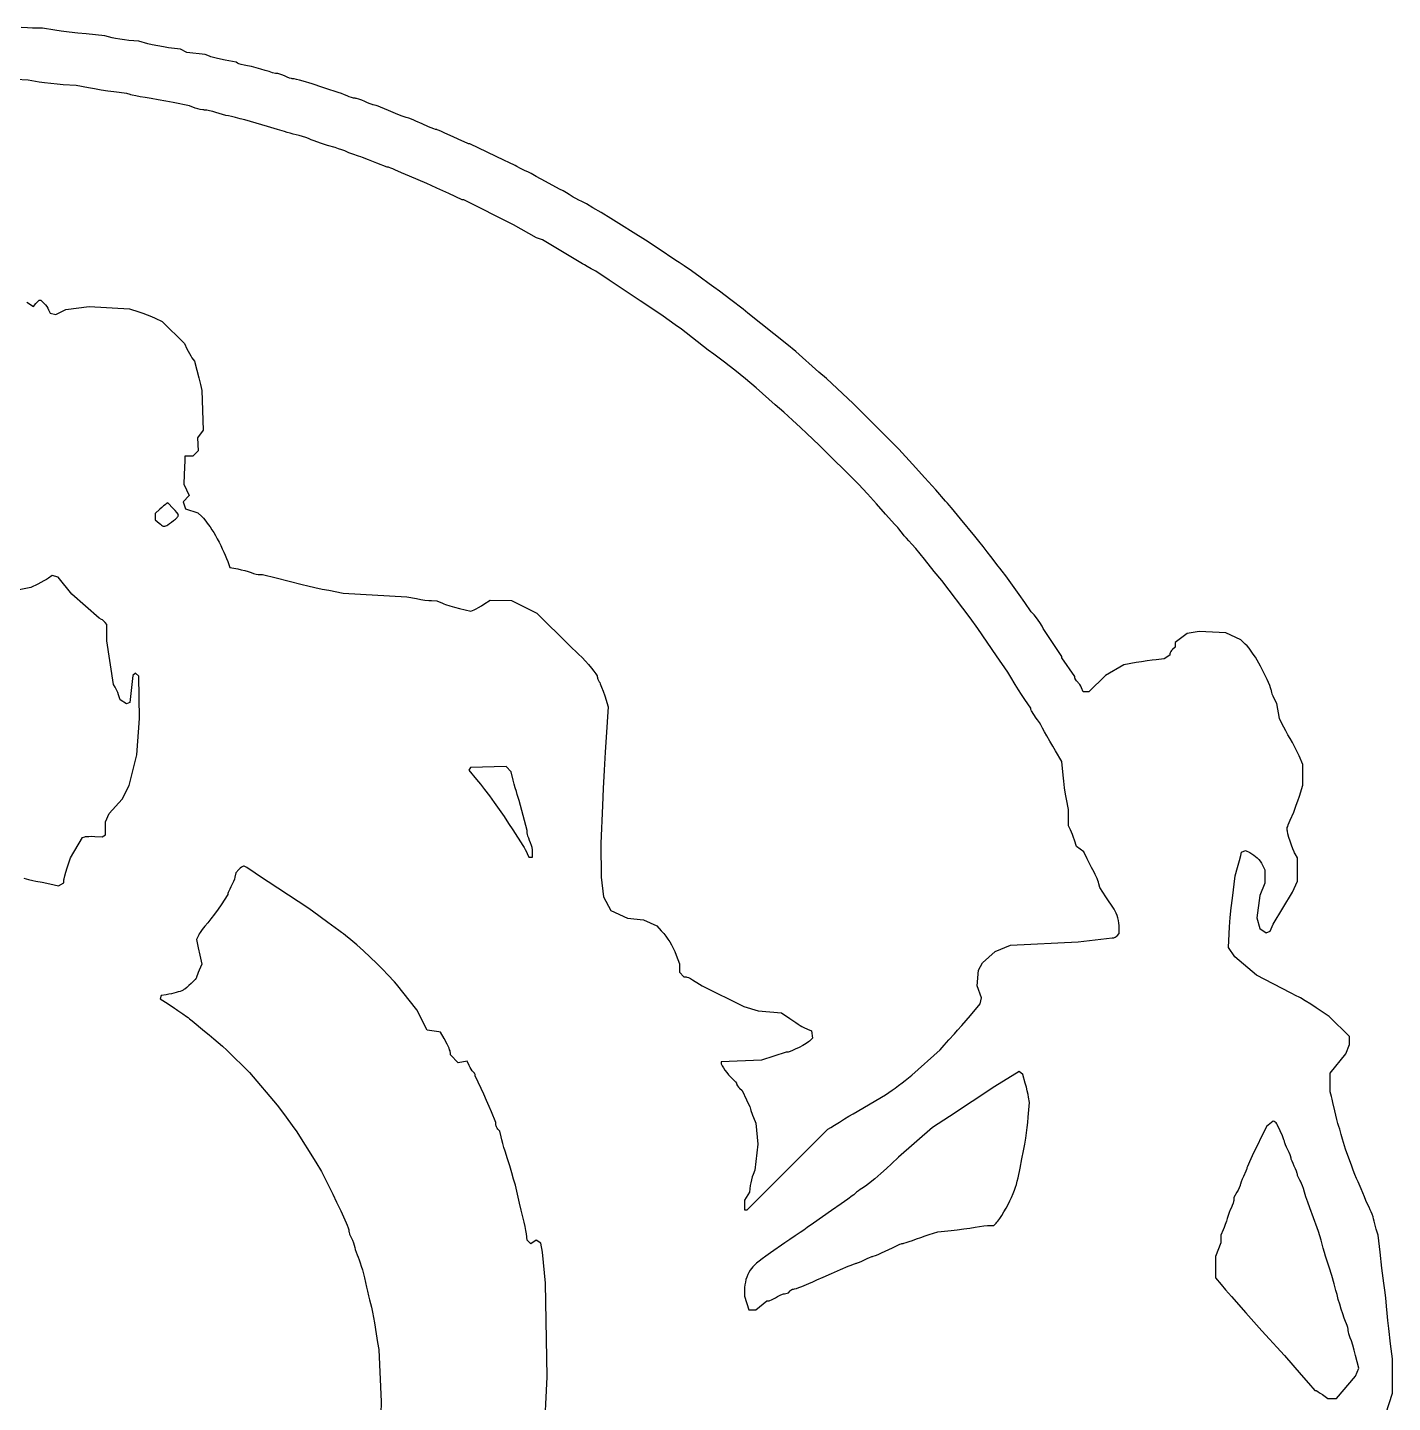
# Model space of a CAD drawing. Extents: x 1.9 to 17.3, y 3.1 to 17.2.
# Drawn here: x 10.17 to 17.16, y 10.14 to 17.18 of the extents above; entities that cross this region are included whole.
import ezdxf

# ---------------------------------------------------------------- set-up
doc = ezdxf.new("R2010")
doc.units = 0
doc.layers.add('LAYER_1', color=18, linetype='CONTINUOUS')

msp = doc.modelspace()

# ---------------------------------------------------------------- linework, layer by layer
at = {"layer": 'LAYER_1'}
for points in [[(17.1257, 10.0778), (17.16, 10.1842), (17.1594, 10.36), (17.1499, 10.4367), (17.141, 10.5143), (17.1367, 10.5562), (17.1331, 10.5933), (17.1295, 10.6302), (17.125, 10.6714), (17.1202, 10.7119), (17.1157, 10.7467), (17.1058, 10.8239), (17.0961, 10.9067), (17.0866, 10.9933), (17.0771, 11.0233), (17.073, 11.0368), (17.069, 11.0514), (17.0655, 11.0652), (17.063, 11.0767), (17.0602, 11.0876), (17.0561, 11.1), (17.0512, 11.1124), (17.046, 11.1233), (17.0399, 11.1358), (17.0322, 11.1525), (17.0241, 11.1713), (17.0164, 11.19), (16.9996, 11.2304), (16.9835, 11.2667), (16.9762, 11.2833), (16.9676, 11.3039), (16.959, 11.3259), (16.9513, 11.3467), (16.92, 11.4333), (16.914, 11.4507), (16.9083, 11.4684), (16.9036, 11.4845), (16.9005, 11.4967), (16.8977, 11.5081), (16.8938, 11.522), (16.8894, 11.5367), (16.8849, 11.5502), (16.88, 11.5659), (16.8745, 11.5862), (16.8689, 11.6085), (16.8641, 11.6302), (16.8547, 11.6722), (16.8503, 11.6903), (16.8468, 11.7033), (16.84, 11.7266), (16.84, 11.8225), (16.9202, 11.9223), (16.94, 11.9696), (16.94, 12.011), (16.836, 12.1133), (16.7697, 12.1575), (16.7413, 12.176), (16.713, 12.1935), (16.6882, 12.2081), (16.6781, 12.2137), (16.67, 12.2178), (16.6367, 12.2339), (16.4637, 12.3244), (16.3516, 12.4196), (16.32, 12.4673), (16.3228, 12.537), (16.3249, 12.573), (16.3289, 12.6195), (16.3339, 12.6705), (16.3397, 12.72), (16.3538, 12.8333), (16.3665, 12.8767), (16.3765, 12.9124), (16.3828, 12.9376), (16.3866, 12.9552), (16.4075, 12.9632), (16.4288, 12.9525), (16.4396, 12.9466), (16.4495, 12.9401), (16.4587, 12.9332), (16.4671, 12.9256), (16.4748, 12.9174), (16.4818, 12.9085), (16.4882, 12.8989), (16.494, 12.8886), (16.5067, 12.8639), (16.5067, 12.7958), (16.4809, 12.7333), (16.4656, 12.6188), (16.4805, 12.5633), (16.5132, 12.5419), (16.5334, 12.5496), (16.5494, 12.5867), (16.6473, 12.75), (16.673, 12.8067), (16.6733, 12.9267), (16.6611, 12.9467), (16.6586, 12.9513), (16.6557, 12.9573), (16.6493, 12.9726), (16.6425, 12.9909), (16.6358, 13.0106), (16.6297, 13.0303), (16.6246, 13.0482), (16.6212, 13.0628), (16.6203, 13.0683), (16.62, 13.0725), (16.6202, 13.0763), (16.6211, 13.0808), (16.6229, 13.0868), (16.6258, 13.0948), (16.636, 13.1194), (16.6538, 13.16), (16.6598, 13.1747), (16.6672, 13.1951), (16.6752, 13.2185), (16.6828, 13.2421), (16.7, 13.2976), (16.7, 13.4041), (16.681, 13.4487), (16.6715, 13.4694), (16.6598, 13.493), (16.6473, 13.5163), (16.6356, 13.5367), (16.6242, 13.5559), (16.6128, 13.5761), (16.6026, 13.5949), (16.595, 13.61), (16.5809, 13.64), (16.5672, 13.7161), (16.5536, 13.7428), (16.5483, 13.754), (16.544, 13.7648), (16.5411, 13.7739), (16.5403, 13.7775), (16.54, 13.7802), (16.5397, 13.7826), (16.5388, 13.7862), (16.5356, 13.7962), (16.5307, 13.809), (16.5248, 13.8235), (16.5182, 13.8387), (16.5114, 13.8533), (16.5049, 13.8664), (16.4991, 13.8767), (16.4919, 13.8901), (16.4831, 13.9084), (16.476, 13.9227), (16.4673, 13.9381), (16.4575, 13.954), (16.447, 13.9699), (16.4362, 13.9852), (16.4254, 13.9992), (16.4151, 14.0115), (16.4057, 14.0213), (16.3833, 14.0426), (16.3055, 14.0782), (16.1687, 14.0851), (16.1077, 14.076), (16.0467, 14.0294), (16.0467, 14.0054), (16.0333, 13.9933), (16.0282, 13.988), (16.0239, 13.9822), (16.0211, 13.9768), (16.0203, 13.9745), (16.02, 13.9725), (16.02, 13.9636), (15.99, 13.9447), (15.95, 13.9405), (15.9295, 13.938), (15.9031, 13.9344), (15.8744, 13.9302), (15.8467, 13.9258), (15.7833, 13.9152), (15.69, 13.8608), (15.605, 13.7767), (15.575, 13.7767), (15.5669, 13.7962), (15.5627, 13.8047), (15.5574, 13.8134), (15.5516, 13.8212), (15.5488, 13.8245), (15.5461, 13.8272), (15.5411, 13.8323), (15.5371, 13.8376), (15.5343, 13.8426), (15.5336, 13.8447), (15.5333, 13.8465), (15.5333, 13.8543), (15.4667, 13.9511), (15.4667, 13.9571), (15.37, 14.1), (15.3651, 14.1119), (15.362, 14.1177), (15.3565, 14.1264), (15.341, 14.1485), (15.3245, 14.1701), (15.3177, 14.1783), (15.3129, 14.1833), (15.3091, 14.1867), (15.2768, 14.2333), (15.2475, 14.2751), (15.2225, 14.31), (15.1785, 14.3698), (15.1605, 14.3938), (15.1478, 14.4098), (15.139, 14.42), (15.1018, 14.47), (15.0839, 14.4936), (15.0626, 14.521), (15.0406, 14.5487), (15.0206, 14.5733), (14.9466, 14.6633), (14.9007, 14.7192), (14.8888, 14.7333), (14.88, 14.7431), (14.87, 14.7539), (14.8202, 14.8103), (14.7644, 14.8726), (14.7002, 14.9433), (14.63, 15.02), (14.3967, 15.2537), (14.2606, 15.3819), (14.2217, 15.4133), (14.1024, 15.52), (14.0567, 15.5573), (13.8567, 15.7165), (13.8332, 15.7368), (13.77, 15.7851), (13.7115, 15.829), (13.6829, 15.8499), (13.6596, 15.8667), (13.6131, 15.8998), (13.5678, 15.9327), (13.5313, 15.9589), (13.5163, 15.9693), (13.5061, 15.976), (13.4889, 15.9867), (13.3976, 16.0467), (13.3322, 16.0894), (13.2691, 16.13), (13.2095, 16.1677), (13.1546, 16.2019), (13.1057, 16.2317), (13.0639, 16.2565), (13.0305, 16.2754), (13.0173, 16.2824), (13.0067, 16.2877), (12.9911, 16.2954), (12.9757, 16.3036), (12.9623, 16.3111), (12.9527, 16.3172), (12.9426, 16.3237), (12.928, 16.3325), (12.9107, 16.3423), (12.8927, 16.352), (12.82, 16.391), (12.7733, 16.4164), (12.7467, 16.4309), (12.7327, 16.4379), (12.7133, 16.447), (12.692, 16.4575), (12.6733, 16.4676), (12.665, 16.4722), (12.6547, 16.4775), (12.6437, 16.4828), (12.6333, 16.4875), (12.61, 16.4976), (12.4335, 16.5833), (12.4301, 16.5833), (12.4265, 16.5844), (12.4187, 16.5876), (12.3915, 16.5995), (12.3516, 16.6176), (12.3021, 16.6405), (12.2882, 16.6468), (12.2758, 16.6519), (12.2664, 16.6554), (12.2632, 16.6563), (12.2612, 16.6567), (12.2566, 16.6578), (12.2479, 16.6608), (12.2217, 16.6713), (12.1891, 16.6854), (12.1567, 16.7003), (12.1465, 16.7048), (12.1337, 16.7099), (12.1199, 16.7149), (12.1067, 16.7193), (12.0819, 16.7277), (12.0514, 16.7392), (12.0158, 16.7537), (11.9751, 16.7711), (11.9634, 16.7758), (11.9526, 16.7797), (11.9439, 16.7824), (11.9384, 16.7834), (11.936, 16.7838), (11.9323, 16.7847), (11.922, 16.7883), (11.9088, 16.7936), (11.8943, 16.8001), (11.8794, 16.8065), (11.8651, 16.8118), (11.853, 16.8154), (11.8483, 16.8163), (11.8448, 16.8167), (11.8414, 16.8169), (11.8372, 16.8177), (11.827, 16.8204), (11.8154, 16.8244), (11.8038, 16.8294), (11.7906, 16.8351), (11.7748, 16.8413), (11.7584, 16.8473), (11.7433, 16.8522), (11.711, 16.8623), (11.68, 16.8724), (11.6257, 16.8901), (11.5795, 16.9041), (11.5606, 16.9094), (11.5452, 16.9133), (11.5337, 16.9158), (11.5266, 16.9167), (11.5233, 16.9169), (11.5192, 16.9177), (11.5092, 16.9206), (11.4979, 16.9248), (11.4867, 16.93), (11.4754, 16.9352), (11.4641, 16.9394), (11.4539, 16.9423), (11.4498, 16.9431), (11.4464, 16.9433), (11.4426, 16.9437), (11.4371, 16.9446), (11.4224, 16.9481), (11.4041, 16.9533), (11.3845, 16.9596), (11.3625, 16.9665), (11.338, 16.9733), (11.3139, 16.9793), (11.2933, 16.9835), (11.276, 16.9869), (11.2607, 16.9906), (11.2493, 16.994), (11.2455, 16.9955), (11.2433, 16.9967), (11.2365, 17.0023), (11.1799, 17.0123), (11.1561, 17.017), (11.1331, 17.0223), (11.1135, 17.0276), (11.1058, 17.03), (11.1, 17.0322), (11.0767, 17.042), (10.9833, 17.0517), (10.95, 17.0684), (10.89, 17.0762), (10.863, 17.0802), (10.8339, 17.0853), (10.8062, 17.091), (10.7833, 17.0965), (10.7367, 17.109), (10.6867, 17.1135), (10.6644, 17.116), (10.6406, 17.1195), (10.6182, 17.1234), (10.6, 17.1273), (10.5633, 17.1366), (10.4666, 17.1463), (10.4241, 17.1509), (10.3798, 17.1562), (10.3389, 17.1615), (10.3067, 17.1662), (10.2433, 17.1764), (10.1931, 17.1765), (10.1673, 17.1774), (10.1343, 17.1795)], [(10.1638, 15.7732), (10.1967, 15.7497), (10.2103, 15.7665), (10.2161, 15.773), (10.2219, 15.7784), (10.227, 15.782), (10.2291, 15.783), (10.2307, 15.7833), (10.2326, 15.783), (10.2347, 15.782), (10.24, 15.7784), (10.246, 15.7729), (10.2525, 15.766), (10.2589, 15.7581), (10.2651, 15.7496), (10.2705, 15.741), (10.2748, 15.7327), (10.2823, 15.7163), (10.3118, 15.7089), (10.3633, 15.7352), (10.4833, 15.7507), (10.69, 15.7377), (10.7367, 15.7233), (10.7577, 15.7163), (10.7804, 15.7079), (10.8021, 15.6992), (10.82, 15.6911), (10.8567, 15.6733), (10.9705, 15.56), (10.9838, 15.5333), (10.9899, 15.5215), (10.9968, 15.5091), (11.0036, 15.4974), (11.0094, 15.4881), (11.0218, 15.4696), (11.0343, 15.4248), (11.0449, 15.3843), (11.0495, 15.3652), (11.0529, 15.35), (11.0592, 15.32), (11.0676, 15.1174), (11.0376, 15.0768), (11.0406, 15.0106), (11.0133, 14.9833), (10.9733, 14.9833), (10.9724, 14.9617), (10.9694, 14.89), (10.9673, 14.84), (10.9949, 14.7825), (10.9642, 14.7498), (10.9769, 14.7133), (11.04, 14.6933), (11.0605, 14.674), (11.068, 14.6663), (11.076, 14.657), (11.0844, 14.6463), (11.0932, 14.6343), (11.1022, 14.6212), (11.1114, 14.607), (11.1206, 14.592), (11.1298, 14.5764), (11.139, 14.5601), (11.1479, 14.5435), (11.1566, 14.5266), (11.1649, 14.5096), (11.1728, 14.4926), (11.1802, 14.4758), (11.187, 14.4593), (11.1931, 14.4433), (11.204, 14.4133), (11.2436, 14.4058), (11.2614, 14.402), (11.2802, 14.3973), (11.298, 14.3922), (11.3125, 14.3874), (11.325, 14.3833), (11.3375, 14.3798), (11.3485, 14.3775), (11.3529, 14.3769), (11.3565, 14.3767), (11.3714, 14.3767), (11.4407, 14.3599), (11.5082, 14.3433), (11.5733, 14.3268), (11.6037, 14.3193), (11.6396, 14.3111), (11.6765, 14.3031), (11.71, 14.2964), (11.7833, 14.2824), (12.11, 14.2633), (12.16, 14.2537), (12.1815, 14.2499), (12.2031, 14.2467), (12.2224, 14.2445), (12.2367, 14.2435), (12.2633, 14.243), (12.2923, 14.2299), (12.2993, 14.227), (12.3081, 14.2237), (12.3298, 14.2166), (12.3545, 14.2095), (12.3794, 14.2031), (12.4377, 14.1894), (12.456, 14.1964), (12.4656, 14.2008), (12.4781, 14.2077), (12.492, 14.2161), (12.5055, 14.225), (12.5367, 14.2467), (12.6457, 14.2447), (12.7767, 14.1801), (12.9441, 14.0133), (12.9898, 13.97), (13.0077, 13.9523), (13.0252, 13.934), (13.0415, 13.9158), (13.0562, 13.8984), (13.0687, 13.8824), (13.0783, 13.8687), (13.0818, 13.8629), (13.0845, 13.8579), (13.0861, 13.8539), (13.0867, 13.8508), (13.0874, 13.8466), (13.0895, 13.8409), (13.0926, 13.8345), (13.0963, 13.8281), (13.0986, 13.824), (13.1014, 13.8179), (13.1083, 13.801), (13.1161, 13.7798), (13.1238, 13.7567), (13.1418, 13.7), (13.1308, 13.5433), (13.126, 13.4672), (13.1209, 13.3759), (13.1161, 13.2808), (13.1123, 13.1933), (13.1047, 13), (13.1053, 12.8267), (13.118, 12.7267), (13.1551, 12.656), (13.2405, 12.6173), (13.3229, 12.608), (13.3902, 12.5771), (13.4138, 12.5519), (13.4263, 12.5379), (13.4377, 12.5239), (13.4482, 12.5097), (13.4577, 12.495), (13.4665, 12.4797), (13.4747, 12.4636), (13.4824, 12.4465), (13.4897, 12.4282), (13.5067, 12.383), (13.5067, 12.341), (13.5287, 12.3167), (13.539, 12.3167), (13.5416, 12.3164), (13.5449, 12.3155), (13.5532, 12.3122), (13.563, 12.3074), (13.573, 12.3015), (13.61, 12.2783), (13.6233, 12.2703), (13.8367, 12.1642), (13.91, 12.1418), (14.03, 12.1323), (14.0724, 12.1028), (14.1028, 12.082), (14.1147, 12.0742), (14.1251, 12.0678), (14.1346, 12.0623), (14.1438, 12.0575), (14.1633, 12.0485), (14.1833, 12.0399), (14.1877, 12.0022), (14.1766, 11.9899), (14.1735, 11.9871), (14.1688, 11.9836), (14.1555, 11.9751), (14.1384, 11.9653), (14.1195, 11.9551), (14.1005, 11.9456), (14.0832, 11.9375), (14.0695, 11.932), (14.0646, 11.9305), (14.0612, 11.93), (14.0535, 11.93), (13.9265, 11.8893), (13.72, 11.8813), (13.72, 11.8733), (13.7204, 11.8709), (13.7215, 11.8678), (13.7256, 11.8598), (13.7318, 11.8499), (13.7398, 11.8387), (13.749, 11.8269), (13.7589, 11.815), (13.7691, 11.8038), (13.7791, 11.7938), (13.7872, 11.7855), (13.7939, 11.7777), (13.7984, 11.771), (13.7996, 11.7684), (13.8, 11.7665), (13.8003, 11.7646), (13.8011, 11.7625), (13.8041, 11.7573), (13.8086, 11.7516), (13.814, 11.746), (13.8281, 11.7333), (13.8507, 11.6867), (13.8595, 11.668), (13.8667, 11.6515), (13.8715, 11.6391), (13.8729, 11.635), (13.8733, 11.6325), (13.8743, 11.6273), (13.8771, 11.6187), (13.8811, 11.6078), (13.886, 11.5958), (13.8987, 11.5667), (13.9076, 11.46), (13.8937, 11.326), (13.8842, 11.303), (13.8801, 11.2914), (13.876, 11.277), (13.8724, 11.2614), (13.8698, 11.2467), (13.8651, 11.2133), (13.84, 11.1718), (13.84, 11.1233), (13.854, 11.1233), (14.2669, 11.536), (14.2825, 11.5447), (14.3018, 11.5563), (14.3262, 11.572), (14.3522, 11.5888), (14.3754, 11.6029), (14.3967, 11.6151), (14.562, 11.7113), (14.596, 11.7351), (14.6118, 11.7465), (14.6298, 11.7599), (14.6477, 11.7737), (14.6633, 11.7861), (14.6967, 11.8133), (14.8433, 11.9419), (14.8633, 11.966), (14.887, 11.9933), (14.9157, 12.025), (14.9322, 12.0433), (14.9531, 12.0671), (14.9758, 12.0933), (14.9975, 12.119), (15.0468, 12.1781), (15.0546, 12.2095), (15.0315, 12.2702), (15.0398, 12.3503), (15.0594, 12.3883), (15.125, 12.4467), (15.2033, 12.4781), (15.55, 12.4959), (15.7233, 12.5165), (15.7312, 12.5166), (15.733, 12.5168), (15.7351, 12.5175), (15.7398, 12.5197), (15.7448, 12.5231), (15.7495, 12.5271), (15.76, 12.5376), (15.76, 12.5655), (15.7595, 12.5786), (15.758, 12.592), (15.7557, 12.6054), (15.7526, 12.6185), (15.7488, 12.631), (15.7444, 12.6428), (15.7394, 12.6535), (15.7339, 12.6628), (15.6917, 12.7267), (15.661, 12.7733), (15.6562, 12.7933), (15.6541, 12.8007), (15.651, 12.8094), (15.6471, 12.8193), (15.6424, 12.8301), (15.6371, 12.8414), (15.6313, 12.8531), (15.6252, 12.865), (15.6187, 12.8767), (15.6097, 12.894), (15.5961, 12.9215), (15.5792, 12.9564), (15.5403, 12.984), (15.5308, 13.0162), (15.5262, 13.0303), (15.5209, 13.0449), (15.5155, 13.0583), (15.5106, 13.0688), (15.5, 13.0893), (15.4997, 13.1733), (15.4895, 13.2267), (15.485, 13.2529), (15.4804, 13.2849), (15.4761, 13.3186), (15.4727, 13.35), (15.4662, 13.42), (15.4339, 13.4733), (15.4194, 13.4976), (15.4039, 13.5243), (15.3893, 13.5503), (15.3773, 13.5721), (15.3674, 13.5904), (15.3582, 13.6065), (15.3509, 13.6188), (15.3464, 13.6254), (15.3413, 13.6321), (15.3351, 13.6407), (15.322, 13.6606), (15.3112, 13.6788), (15.3079, 13.6851), (15.3066, 13.6886), (15.3066, 13.6933), (15.277, 13.7367), (15.259, 13.7633), (15.2439, 13.7867), (15.2273, 13.8138), (15.2048, 13.8516), (15.19, 13.8765), (15.1315, 13.9616), (15.0348, 14.1012), (14.9967, 14.1557), (14.8512, 14.3467), (14.8122, 14.3933), (14.7619, 14.4567), (14.7401, 14.4836), (14.7179, 14.5102), (14.6979, 14.5334), (14.6826, 14.55), (14.6704, 14.5629), (14.6588, 14.576), (14.6489, 14.5876), (14.6422, 14.5963), (14.6311, 14.6109), (14.6253, 14.6178), (14.6204, 14.6233), (14.61, 14.6341), (14.5633, 14.6869), (14.5167, 14.7388), (14.4703, 14.7898), (14.4239, 14.84), (14.2231, 15.04), (14.1599, 15.1), (14.1276, 15.1301), (14.0863, 15.1678), (14.0413, 15.2083), (13.998, 15.2467), (13.8994, 15.3333), (13.8447, 15.379), (13.7905, 15.4233), (13.7618, 15.4462), (13.7369, 15.4657), (13.6838, 15.5067), (13.6544, 15.5267), (13.5167, 15.6341), (13.4844, 15.657), (13.4237, 15.7), (13.3954, 15.72), (13.306, 15.7795), (13.1473, 15.8849), (13.0779, 15.9308), (13.054, 15.9438), (13.0341, 15.9548), (13.02, 15.9631), (13.01, 15.9694), (12.805, 16.091), (12.7753, 16.1022), (12.6567, 16.1681), (12.4025, 16.2967), (12.3937, 16.2967), (12.3252, 16.329), (12.2641, 16.3572), (12.2356, 16.37), (12.2133, 16.3797), (12.1233, 16.4179), (12.0823, 16.4356), (12.0493, 16.4505), (12.0382, 16.4555), (12.0282, 16.4596), (12.0204, 16.4623), (12.0159, 16.4634), (12.01, 16.4634), (11.9567, 16.4838), (11.9131, 16.5008), (11.8833, 16.5132), (11.874, 16.5171), (11.8633, 16.521), (11.8527, 16.5245), (11.8433, 16.5271), (11.834, 16.5298), (11.8233, 16.5335), (11.8127, 16.5379), (11.8033, 16.5423), (11.7924, 16.5472), (11.7775, 16.553), (11.7604, 16.5588), (11.7433, 16.564), (11.7042, 16.5756), (11.6682, 16.5873), (11.6356, 16.5989), (11.6207, 16.6047), (11.6067, 16.6105), (11.5924, 16.616), (11.5757, 16.6215), (11.5586, 16.6265), (11.5433, 16.6302), (11.5283, 16.6336), (11.512, 16.6378), (11.4963, 16.6421), (11.4833, 16.6461), (11.4469, 16.6575), (11.3967, 16.6723), (11.28, 16.7057), (11.2559, 16.7124), (11.2321, 16.7185), (11.2115, 16.7235), (11.1967, 16.7265), (11.1833, 16.7293), (11.1666, 16.7335), (11.1488, 16.7386), (11.1319, 16.7439), (11.1155, 16.7488), (11.0993, 16.7529), (11.0849, 16.7557), (11.0791, 16.7564), (11.0744, 16.7567), (11.0699, 16.7569), (11.0646, 16.7575), (11.0521, 16.7597), (11.0387, 16.7631), (11.0258, 16.7671), (10.9967, 16.7776), (10.9133, 16.7945), (10.8762, 16.8018), (10.8367, 16.8091), (10.7995, 16.8156), (10.7693, 16.8205), (10.7445, 16.8245), (10.7217, 16.8287), (10.7034, 16.8327), (10.6968, 16.8344), (10.6922, 16.8358), (10.6758, 16.8421), (10.6095, 16.8499), (10.5788, 16.854), (10.5442, 16.8591), (10.5098, 16.8647), (10.48, 16.8701), (10.4167, 16.8823), (10.35, 16.8866), (10.3196, 16.889), (10.2863, 16.8923), (10.2539, 16.8962), (10.2267, 16.9001), (10.17, 16.9094), (10.0433, 16.9166)], [(10.1483, 12.8213), (10.1727, 12.8149), (10.1938, 12.8099), (10.21, 12.8067), (10.2418, 12.8006), (10.2808, 12.7921), (10.325, 12.7819), (10.3533, 12.7971), (10.3533, 12.81), (10.3537, 12.8137), (10.3547, 12.8191), (10.3582, 12.8342), (10.3636, 12.8532), (10.37, 12.8741), (10.3868, 12.9253), (10.4484, 13.0296), (10.4613, 13.0337), (10.4647, 13.0345), (10.4693, 13.0352), (10.4815, 13.036), (10.4964, 13.0362), (10.5121, 13.0357), (10.55, 13.0336), (10.5667, 13.0441), (10.5667, 13.1104), (10.5846, 13.1533), (10.6515, 13.2267), (10.6869, 13.2967), (10.7277, 13.4533), (10.741, 13.64), (10.7367, 13.856), (10.72, 13.8727), (10.7069, 13.8596), (10.6913, 13.7221), (10.6732, 13.7152), (10.6412, 13.7362), (10.6329, 13.7614), (10.629, 13.7723), (10.6245, 13.7832), (10.62, 13.7928), (10.616, 13.8), (10.6073, 13.8134), (10.5733, 14.0371), (10.5733, 14.1208), (10.565, 14.1312), (10.5609, 14.1357), (10.5558, 14.1403), (10.5505, 14.1444), (10.5455, 14.1475), (10.5344, 14.1533), (10.3944, 14.2775), (10.3233, 14.3636), (10.2923, 14.3717), (10.2745, 14.3589), (10.2647, 14.3525), (10.2511, 14.3446), (10.2356, 14.3362), (10.2199, 14.3283), (10.1832, 14.3106), (10.072, 14.2882)], [(12.8132, 9.9533), (12.8284, 10.2667), (12.8205, 10.7467), (12.8055, 10.9067), (12.7963, 10.9521), (12.7734, 10.9666), (12.745, 10.9488), (12.7268, 10.967), (12.7231, 11.0002), (12.7207, 11.0167), (12.7168, 11.0373), (12.712, 11.0593), (12.7068, 11.08), (12.6961, 11.1218), (12.6879, 11.1567), (12.6811, 11.1872), (12.6739, 11.2176), (12.6661, 11.2485), (12.6574, 11.2801), (12.648, 11.313), (12.6375, 11.3476), (12.626, 11.3842), (12.6132, 11.4233), (12.6071, 11.4425), (12.6013, 11.4626), (12.5962, 11.4813), (12.5927, 11.4962), (12.5866, 11.5257), (12.5767, 11.5367), (12.5728, 11.5418), (12.5696, 11.5477), (12.5675, 11.5536), (12.5669, 11.5563), (12.5667, 11.5588), (12.5667, 11.5698), (12.5439, 11.6249), (12.5326, 11.6514), (12.5188, 11.6828), (12.5042, 11.7151), (12.4905, 11.7445), (12.46, 11.8089), (12.46, 11.8153), (12.4598, 11.8168), (12.4592, 11.8185), (12.4569, 11.8224), (12.4536, 11.8265), (12.4496, 11.8303), (12.4473, 11.8325), (12.4448, 11.8355), (12.4395, 11.8431), (12.4342, 11.8523), (12.4296, 11.8619), (12.4201, 11.8848), (12.3735, 11.8761), (12.3333, 11.9171), (12.3333, 11.9265), (12.3329, 11.9311), (12.3317, 11.9366), (12.3296, 11.9432), (12.3264, 11.9511), (12.3221, 11.9605), (12.3165, 11.9716), (12.3015, 12), (12.2833, 12.0333), (12.2733, 12.0345), (12.239, 12.0397), (12.2148, 12.0437), (12.1618, 12.1481), (12.0571, 12.2796), (12.0469, 12.2903), (12.0125, 12.3272), (11.9868, 12.354), (11.9562, 12.3844), (11.9226, 12.4166), (11.8878, 12.4489), (11.8538, 12.4795), (11.8226, 12.5067), (11.796, 12.5287), (11.785, 12.5372), (11.7759, 12.5437), (11.7618, 12.5533), (11.7059, 12.5945), (11.6267, 12.6532), (11.6033, 12.6707), (11.35, 12.836), (11.3168, 12.8596), (11.3032, 12.8688), (11.2907, 12.8764), (11.2808, 12.8815), (11.2772, 12.8828), (11.2748, 12.8833), (11.2727, 12.883), (11.2701, 12.882), (11.2639, 12.8783), (11.257, 12.8728), (11.2501, 12.8661), (11.2342, 12.8489), (11.2298, 12.8278), (11.2268, 12.8173), (11.2219, 12.8043), (11.2159, 12.7905), (11.2093, 12.7775), (11.2031, 12.7658), (11.198, 12.7554), (11.1946, 12.7476), (11.1933, 12.7434), (11.1933, 12.7385), (11.159, 12.6859), (11.1429, 12.6623), (11.1245, 12.637), (11.1061, 12.613), (11.0899, 12.5933), (11.0756, 12.576), (11.0621, 12.5585), (11.0509, 12.5427), (11.0467, 12.5361), (11.0437, 12.5308), (11.0321, 12.5082), (11.0353, 12.4908), (11.0407, 12.4648), (11.049, 12.427), (11.0594, 12.3806), (11.0464, 12.3511), (11.0413, 12.3391), (11.0372, 12.3283), (11.0344, 12.3198), (11.0333, 12.3148), (11.0328, 12.3129), (11.0311, 12.3101), (11.0251, 12.3025), (11.0163, 12.293), (11.0057, 12.2825), (10.9941, 12.2719), (10.9826, 12.262), (10.972, 12.2539), (10.9675, 12.2507), (10.9635, 12.2484), (10.9569, 12.2452), (10.9488, 12.242), (10.9393, 12.2388), (10.9286, 12.2357), (10.9168, 12.2326), (10.9042, 12.2297), (10.891, 12.2269), (10.8772, 12.2244), (10.8511, 12.22), (10.8459, 12.2042), (10.8879, 12.1774), (10.9197, 12.1567), (10.9309, 12.1491), (10.9368, 12.1447), (10.9473, 12.1369), (10.963, 12.1263), (10.9806, 12.114), (10.9892, 12.1075), (10.9961, 12.102), (11.01, 12.0904), (11.0733, 12.0389), (11.0977, 12.0189), (11.1208, 11.9994), (11.143, 11.9801), (11.165, 11.9605), (11.1872, 11.9401), (11.21, 11.9185), (11.234, 11.8953), (11.2597, 11.8699), (11.3033, 11.8265), (11.4462, 11.6585), (11.4826, 11.6092), (11.5315, 11.5433), (11.544, 11.5267), (11.6446, 11.3667), (11.6723, 11.32), (11.7088, 11.2467), (11.7308, 11.2023), (11.7501, 11.1623), (11.7714, 11.1169), (11.7993, 11.0562), (11.8048, 11.0435), (11.8092, 11.0314), (11.8122, 11.0212), (11.813, 11.0172), (11.8133, 11.0143), (11.8136, 11.0115), (11.8143, 11.0079), (11.817, 10.9989), (11.821, 10.9886), (11.8259, 10.9781), (11.8311, 10.9666), (11.8362, 10.9537), (11.8404, 10.941), (11.8433, 10.93), (11.8462, 10.9188), (11.8504, 10.9057), (11.8554, 10.8922), (11.8605, 10.88), (11.8659, 10.8671), (11.8714, 10.8521), (11.877, 10.8351), (11.8826, 10.8162), (11.8882, 10.7958), (11.8937, 10.7739), (11.8991, 10.7508), (11.9043, 10.7267), (11.9088, 10.7057), (11.9141, 10.6829), (11.9195, 10.6613), (11.9244, 10.6433), (11.9292, 10.6241), (11.9346, 10.5988), (11.9399, 10.5708), (11.9444, 10.5433), (11.9529, 10.4878), (11.9602, 10.4433), (11.9666, 10.4067), (11.9791, 10.14), (11.9722, 9.8933)]]:
    msp.add_lwpolyline(points, dxfattribs=at)
for points in [[(10.8803, 14.6288), (10.8862, 14.6321), (10.8948, 14.6379), (10.9048, 14.6452), (10.9153, 14.6533), (10.9249, 14.6617), (10.9327, 14.6697), (10.9358, 14.6732), (10.938, 14.6764), (10.9395, 14.6789), (10.94, 14.6809), (10.9395, 14.6829), (10.9379, 14.686), (10.9321, 14.6943), (10.9236, 14.7047), (10.9131, 14.7161), (10.8863, 14.7438), (10.8773, 14.7386), (10.872, 14.7348), (10.8639, 14.7286), (10.8543, 14.7206), (10.8442, 14.7119), (10.82, 14.6904), (10.82, 14.6579), (10.8405, 14.6406), (10.8478, 14.6345), (10.8536, 14.63), (10.8584, 14.6269), (10.8625, 14.6252), (10.8664, 14.6246), (10.8703, 14.6251), (10.8748, 14.6265)], [(12.7533, 12.93), (12.7541, 12.9417), (12.7542, 12.9548), (12.7534, 12.97), (12.7529, 12.9739), (12.7519, 12.9787), (12.7487, 12.99), (12.7444, 13.0025), (12.7394, 13.0146), (12.7344, 13.0264), (12.7304, 13.0377), (12.7277, 13.0474), (12.7269, 13.0512), (12.7267, 13.054), (12.7267, 13.0655), (12.686, 13.22), (12.6759, 13.25), (12.6712, 13.2651), (12.6658, 13.2839), (12.6603, 13.3041), (12.6556, 13.3233), (12.6453, 13.3667), (12.6196, 13.3933), (12.4367, 13.3888), (12.4281, 13.3749), (12.4679, 13.3275), (12.4869, 13.3041), (12.5088, 13.2756), (12.5329, 13.2435), (12.558, 13.2089), (12.5835, 13.173), (12.6084, 13.137), (12.6318, 13.1023), (12.6528, 13.07), (12.704, 12.99), (12.7105, 12.9795), (12.7171, 12.9681), (12.7229, 12.9573), (12.7273, 12.9483), (12.7355, 12.93)], [(13.8987, 10.61), (13.9546, 10.6567), (13.9641, 10.6567), (13.9665, 10.657), (13.9698, 10.6579), (13.9781, 10.6614), (13.9881, 10.6665), (13.9985, 10.6727), (14.0098, 10.6793), (14.0223, 10.6853), (14.0343, 10.6902), (14.0398, 10.6919), (14.0445, 10.6932), (14.0657, 10.6975), (14.0737, 10.7071), (14.0775, 10.7108), (14.0821, 10.7139), (14.0867, 10.7159), (14.089, 10.7165), (14.091, 10.7167), (14.0966, 10.7177), (14.1059, 10.7205), (14.1185, 10.725), (14.1338, 10.7308), (14.1701, 10.7457), (14.1899, 10.7543), (14.21, 10.7634), (14.2435, 10.7783), (14.2867, 10.7968), (14.3323, 10.8164), (14.3718, 10.8339), (14.386, 10.8402), (14.3988, 10.8453), (14.4086, 10.8487), (14.412, 10.8497), (14.4142, 10.85), (14.4163, 10.8503), (14.4196, 10.8513), (14.429, 10.8549), (14.4411, 10.8602), (14.4546, 10.8667), (14.468, 10.8731), (14.4799, 10.8784), (14.4891, 10.882), (14.4923, 10.883), (14.4943, 10.8833), (14.4964, 10.8837), (14.4999, 10.8848), (14.5105, 10.8888), (14.525, 10.8948), (14.5422, 10.9023), (14.5801, 10.9198), (14.5984, 10.9287), (14.6147, 10.937), (14.625, 10.9421), (14.6351, 10.9462), (14.6436, 10.949), (14.647, 10.9497), (14.6495, 10.95), (14.6524, 10.9503), (14.6568, 10.9513), (14.669, 10.9547), (14.6845, 10.9599), (14.7015, 10.9662), (14.7212, 10.9735), (14.7438, 10.9815), (14.7665, 10.9893), (14.7867, 10.9958), (14.83, 11.0093), (14.8987, 11.0167), (14.9297, 11.0203), (14.9632, 11.0247), (14.9954, 11.0294), (15.022, 11.0337), (15.0449, 11.0374), (15.0666, 11.0405), (15.0849, 11.0426), (15.0972, 11.0433), (15.1177, 11.0433), (15.1289, 11.055), (15.1332, 11.0597), (15.1378, 11.0653), (15.1478, 11.0787), (15.1584, 11.0945), (15.1694, 11.1121), (15.1802, 11.1308), (15.1906, 11.1499), (15.2, 11.1687), (15.2081, 11.1867), (15.2162, 11.2063), (15.2229, 11.223), (15.2284, 11.2383), (15.2332, 11.2532), (15.2376, 11.2692), (15.242, 11.2876), (15.2523, 11.3367), (15.2618, 11.3841), (15.2697, 11.4247), (15.2761, 11.4597), (15.2813, 11.4904), (15.2854, 11.5181), (15.2887, 11.5442), (15.2914, 11.5699), (15.2936, 11.5967), (15.2995, 11.6733), (15.2957, 11.7), (15.2932, 11.7139), (15.2891, 11.7319), (15.2841, 11.7519), (15.2787, 11.7713), (15.2656, 11.8159), (15.2466, 11.8317), (15.1233, 11.7545), (14.89, 11.6014), (14.8033, 11.5438), (14.6291, 11.3933), (14.5929, 11.3586), (14.5672, 11.3346), (14.5384, 11.309), (14.5073, 11.2823), (14.4747, 11.2554), (14.4594, 11.2441), (14.4421, 11.2326), (14.4335, 11.2269), (14.424, 11.22), (14.4146, 11.2128), (14.4067, 11.2062), (14.3998, 11.2003), (14.3916, 11.1937), (14.3691, 11.177), (14.3355, 11.1532), (14.2867, 11.1196), (14.1928, 11.0548), (14.1614, 11.0326), (14.1433, 11.0195), (14.1251, 11.0065), (14.1, 10.9896), (14.072, 10.9708), (14.0467, 10.9534), (13.9733, 10.9021), (13.9497, 10.8855), (13.9304, 10.8715), (13.9147, 10.8597), (13.9021, 10.8495), (13.892, 10.8402), (13.8836, 10.8315), (13.8763, 10.8227), (13.8696, 10.8134), (13.8628, 10.8024), (13.8569, 10.7908), (13.8518, 10.7786), (13.8477, 10.7659), (13.8444, 10.7526), (13.842, 10.7389), (13.8405, 10.7249), (13.84, 10.7106), (13.84, 10.6812), (13.8624, 10.61)], [(16.8725, 10.1567), (16.97, 10.2706), (16.9872, 10.3111), (16.9707, 10.3763), (16.9635, 10.4035), (16.9561, 10.4297), (16.9492, 10.4516), (16.9438, 10.4665), (16.9398, 10.4773), (16.9364, 10.4881), (16.9342, 10.4977), (16.9335, 10.5016), (16.9333, 10.5048), (16.9326, 10.5116), (16.9304, 10.5203), (16.9273, 10.5298), (16.9235, 10.539), (16.9184, 10.5512), (16.9121, 10.5686), (16.905, 10.5898), (16.8973, 10.6138), (16.8896, 10.639), (16.8823, 10.6643), (16.8757, 10.6884), (16.8702, 10.71), (16.8613, 10.7444), (16.8493, 10.7858), (16.8357, 10.8294), (16.8222, 10.87), (16.8172, 10.8853), (16.8113, 10.9049), (16.8052, 10.9262), (16.7997, 10.9467), (16.7939, 10.9677), (16.7872, 10.9904), (16.7804, 11.0121), (16.7743, 11.03), (16.7366, 11.1333), (16.7265, 11.1617), (16.7168, 11.1897), (16.7087, 11.2141), (16.7032, 11.2317), (16.6988, 11.2451), (16.6937, 11.2584), (16.6885, 11.2699), (16.686, 11.2745), (16.6837, 11.2782), (16.6797, 11.2847), (16.6764, 11.2916), (16.6741, 11.298), (16.6735, 11.3008), (16.6733, 11.3032), (16.6729, 11.3059), (16.672, 11.3097), (16.6684, 11.3201), (16.6632, 11.3329), (16.6568, 11.3467), (16.6504, 11.3603), (16.6452, 11.3727), (16.6416, 11.3826), (16.6406, 11.3862), (16.6402, 11.3886), (16.6398, 11.3909), (16.6388, 11.3945), (16.6352, 11.4043), (16.6298, 11.4166), (16.6233, 11.43), (16.6169, 11.4434), (16.6116, 11.4556), (16.608, 11.4653), (16.607, 11.4687), (16.6067, 11.471), (16.6059, 11.4752), (16.6039, 11.482), (16.6006, 11.4909), (16.5962, 11.5017), (16.585, 11.5274), (16.5713, 11.5561), (16.5676, 11.5626), (16.5636, 11.5682), (16.5596, 11.5724), (16.5577, 11.5738), (16.5561, 11.5746), (16.5489, 11.577), (16.5147, 11.5501), (16.441, 11.4), (16.4272, 11.3684), (16.4174, 11.3452), (16.4144, 11.3373), (16.4133, 11.3336), (16.412, 11.3295), (16.4084, 11.3206), (16.3967, 11.294), (16.3902, 11.2791), (16.3848, 11.2657), (16.3812, 11.255), (16.3802, 11.2513), (16.3798, 11.2488), (16.3794, 11.2465), (16.3784, 11.2433), (16.3748, 11.2347), (16.3696, 11.2244), (16.3632, 11.2133), (16.3467, 11.1867), (16.3467, 11.1731), (16.3464, 11.1699), (16.3457, 11.1659), (16.3431, 11.1564), (16.3392, 11.1458), (16.3344, 11.1354), (16.3289, 11.1235), (16.3231, 11.1089), (16.3176, 11.0934), (16.3132, 11.079), (16.3088, 11.0643), (16.3034, 11.0483), (16.2976, 11.0329), (16.2923, 11.02), (16.2803, 10.9933), (16.28, 10.9533), (16.2533, 10.8832), (16.2533, 10.7752), (16.2817, 10.7411), (16.3047, 10.7138), (16.3348, 10.6791), (16.4091, 10.5948), (16.491, 10.5034), (16.5306, 10.4598), (16.5671, 10.4201), (16.6066, 10.3761), (16.6497, 10.3267), (16.6918, 10.2777), (16.729, 10.235), (16.7628, 10.1967), (16.7681, 10.1967), (16.7698, 10.1963), (16.7724, 10.1951), (16.78, 10.1908), (16.7899, 10.1844), (16.8011, 10.1767), (16.8287, 10.1567)]]:
    msp.add_lwpolyline(points, close=True, dxfattribs=at)

doc.saveas('drawing.dxf')
